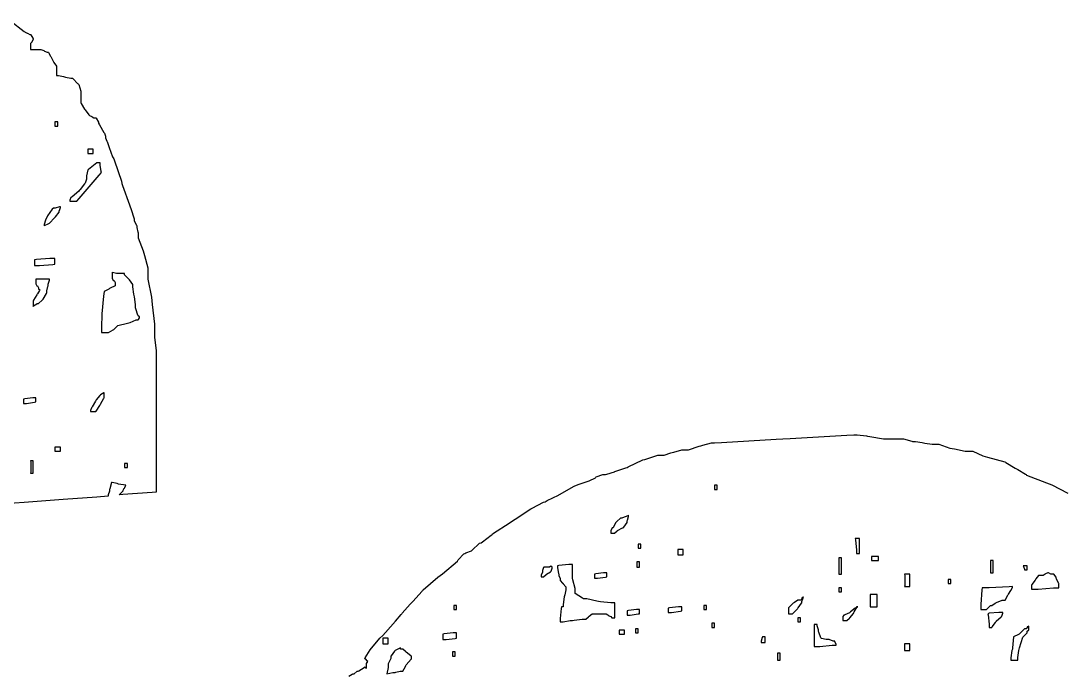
# Model space of a CAD drawing. Extents: x 58 to 299, y 50 to 312.
# Drawn here: x 105.55 to 132.45, y 188.95 to 205.85 of the extents above; entities that cross this region are included whole.
import ezdxf

# ---------------------------------------------------------------- set-up
doc = ezdxf.new("R2010")
doc.units = 0
doc.header["$MEASUREMENT"] = 0

msp = doc.modelspace()

# ---------------------------------------------------------------- linework, layer by layer
at = {"color": 40}
for points in [[(105.286, 205.847), (105.639, 205.573), (105.657, 205.563), (105.665, 205.555), (105.711, 205.529), (105.727, 205.529), (105.727, 205.529), (105.78, 205.493), (105.797, 205.493), (105.806, 205.485), (105.859, 205.397), (105.869, 205.387), (105.869, 205.37), (105.841, 205.317), (105.833, 205.317), (105.833, 205.3), (105.797, 205.26), (105.797, 205.246), (105.797, 205.212), (105.797, 205.132), (105.797, 205.104), (105.859, 205.104), (105.999, 205.104), (106.046, 205.104), (106.072, 205.104), (106.141, 205.08), (106.15, 205.07), (106.159, 205.062), (106.232, 205.034), (106.256, 205.034), (106.265, 205.026), (106.317, 204.938), (106.327, 204.928), (106.327, 204.928), (106.389, 204.806), (106.398, 204.788), (106.407, 204.771), (106.469, 204.678), (106.469, 204.647), (106.469, 204.595), (106.469, 204.475), (106.469, 204.435), (106.521, 204.435), (106.653, 204.409), (106.679, 204.399), (106.706, 204.391), (106.845, 204.365), (106.892, 204.365), (106.9, 204.348), (107.014, 204.232), (107.032, 204.222), (107.05, 204.206), (107.104, 204.034), (107.104, 203.976), (107.104, 203.915), (107.104, 203.776), (107.104, 203.729), (107.112, 203.713), (107.199, 203.562), (107.208, 203.553), (107.217, 203.545), (107.305, 203.422), (107.315, 203.412), (107.323, 203.404), (107.385, 203.376), (107.385, 203.376), (107.393, 203.368), (107.44, 203.34), (107.457, 203.34), (107.491, 203.34), (107.5, 203.332), (107.561, 203.233), (107.561, 203.2), (107.579, 203.165), (107.694, 202.963), (107.703, 202.953), (107.712, 202.945), (107.738, 202.872), (107.738, 202.847), (107.738, 202.821), (107.774, 202.741), (107.774, 202.741), (107.782, 202.733), (107.834, 202.578), (107.922, 202.336), (107.95, 202.282), (107.967, 202.23), (108.152, 201.702), (108.162, 201.648), (108.179, 201.596), (108.355, 201.091), (108.373, 201.047), (108.39, 201.003), (108.479, 200.731), (108.479, 200.731), (108.479, 200.686), (108.54, 200.572), (108.549, 200.554), (108.549, 200.51), (108.575, 200.387), (108.585, 200.378), (108.585, 200.245), (108.708, 199.911), (108.726, 199.849), (108.742, 199.788), (108.832, 199.464), (108.832, 199.355), (108.832, 199.171), (108.928, 198.712), (108.938, 198.614), (108.946, 198.518), (109.008, 198.009), (109.008, 197.838), (109.008, 197.68), (109.044, 197.323), (109.044, 197.203), (109.044, 197.054), (109.044, 196.716), (109.044, 196.603), (109.044, 196.455), (109.044, 196.117), (109.044, 196.004), (109.044, 195.784), (109.044, 195.287), (109.044, 195.122), (109.044, 194.902), (109.044, 194.405), (109.044, 194.24), (109.044, 194.099), (109.044, 193.675), (109.044, 193.675), (108.946, 193.667), (108.567, 193.64), (108.187, 193.614), (108.09, 193.605), (108.099, 193.614), (108.187, 193.703), (108.197, 193.711), (108.197, 193.729), (108.223, 193.781), (108.233, 193.781), (108.241, 193.791), (108.267, 193.851), (108.267, 193.851), (108.267, 193.851), (108.073, 193.879), (108.056, 193.887), (108.038, 193.897), (107.914, 193.922), (107.914, 193.922), (107.896, 193.922), (107.852, 193.763), (107.844, 193.745), (107.844, 193.701), (107.81, 193.602), (107.81, 193.569), (107.517, 193.546), (106.644, 193.481), (105.639, 193.41), (104.633, 193.342)], [(114.026, 188.922), (114.114, 188.975), (114.124, 188.983), (114.158, 188.983), (114.237, 189.053), (114.264, 189.053), (114.282, 189.063), (114.423, 189.143), (114.44, 189.159), (114.44, 189.151), (114.476, 189.125), (114.476, 189.125), (114.476, 189.151), (114.476, 189.21), (114.476, 189.229), (114.476, 189.247), (114.512, 189.301), (114.512, 189.301), (114.512, 189.301), (114.476, 189.327), (114.476, 189.335), (114.476, 189.345), (114.44, 189.371), (114.44, 189.371), (114.449, 189.399), (114.577, 189.606), (114.828, 189.901), (114.899, 189.971), (114.97, 190.051), (115.225, 190.346), (115.376, 190.518), (115.394, 190.536), (115.402, 190.546), (115.605, 190.783), (115.641, 190.817), (115.675, 190.853), (115.914, 191.119), (115.923, 191.135), (115.94, 191.153), (116.319, 191.478), (116.381, 191.522), (116.443, 191.566), (116.83, 191.895), (116.84, 191.911), (116.848, 191.929), (116.998, 192.079), (117.016, 192.088), (117.042, 192.106), (117.192, 192.158), (117.192, 192.158), (117.201, 192.168), (117.403, 192.354), (117.439, 192.37), (117.474, 192.388), (117.704, 192.564), (117.722, 192.581), (117.738, 192.599), (118.189, 192.889), (118.251, 192.933), (118.321, 192.978), (118.728, 193.244), (118.746, 193.252), (118.762, 193.262), (119.054, 193.412), (119.098, 193.428), (119.143, 193.456), (119.441, 193.596), (119.451, 193.605), (119.467, 193.614), (119.847, 193.825), (119.908, 193.851), (119.971, 193.879), (120.235, 193.971), (120.394, 194.046), (120.403, 194.064), (120.412, 194.073), (120.589, 194.134), (120.65, 194.134), (120.685, 194.143), (120.887, 194.196), (120.897, 194.204), (120.923, 194.214), (121.179, 194.302), (121.215, 194.31), (121.241, 194.328), (121.619, 194.505), (121.672, 194.521), (121.725, 194.539), (122.003, 194.627), (122.097, 194.627), (122.167, 194.627), (122.342, 194.689), (122.378, 194.697), (122.422, 194.707), (122.627, 194.769), (122.696, 194.769), (122.801, 194.769), (123.075, 194.866), (123.119, 194.874), (123.172, 194.884), (123.396, 194.946), (123.472, 194.946), (123.649, 194.955), (124.354, 194.998), (125.06, 195.042), (125.236, 195.05), (125.421, 195.06), (126.153, 195.104), (126.884, 195.148), (127.07, 195.156), (127.158, 195.156), (127.395, 195.132), (127.423, 195.122), (127.484, 195.114), (127.835, 195.05), (127.952, 195.05), (128.031, 195.05), (128.21, 195.05), (128.271, 195.05), (128.349, 195.05), (128.57, 194.99), (128.588, 194.98), (128.658, 194.98), (128.834, 194.955), (128.87, 194.946), (128.904, 194.937), (129.091, 194.91), (129.153, 194.91), (129.267, 194.91), (129.548, 194.813), (129.61, 194.804), (129.672, 194.795), (129.944, 194.733), (130.035, 194.733), (130.139, 194.733), (130.404, 194.611), (130.458, 194.593), (130.518, 194.575), (130.969, 194.461), (130.987, 194.451), (130.995, 194.443), (131.233, 194.292), (131.269, 194.274), (131.304, 194.258), (131.506, 194.143), (131.516, 194.134), (131.532, 194.117), (132.044, 193.913), (132.115, 193.887), (132.185, 193.861), (132.599, 193.649)]]:
    msp.add_lwpolyline(points, dxfattribs=at)
for points in [[(106.433, 203.13), (106.449, 203.13), (106.489, 203.13), (106.503, 203.13), (106.503, 203.157), (106.503, 203.217), (106.503, 203.236), (106.485, 203.236), (106.445, 203.236), (106.433, 203.236), (106.433, 203.21), (106.433, 203.15), (106.433, 203.13)], [(107.28, 202.424), (107.28, 202.424), (107.385, 202.424), (107.421, 202.424), (107.421, 202.452), (107.421, 202.511), (107.421, 202.53), (107.421, 202.53), (107.315, 202.53), (107.28, 202.53), (107.28, 202.504), (107.28, 202.445), (107.28, 202.424)], [(107.597, 202.178), (107.517, 202.178), (107.297, 202.011), (107.28, 202.001), (107.28, 202.001), (107.244, 201.843), (107.244, 201.789), (107.244, 201.754), (107.217, 201.658), (107.208, 201.648), (107.199, 201.64), (107.085, 201.49), (107.068, 201.472), (107.05, 201.446), (106.874, 201.305), (106.856, 201.296), (106.846, 201.287), (106.821, 201.214), (106.821, 201.19), (106.866, 201.19), (106.965, 201.19), (106.998, 201.19), (107.059, 201.261), (107.571, 201.859), (107.633, 201.929), (107.623, 201.957), (107.597, 202.122), (107.597, 202.178)], [(106.398, 201.013), (106.363, 200.987), (106.238, 200.815), (106.186, 200.695), (106.186, 200.695), (106.186, 200.695), (106.15, 200.59), (106.15, 200.554), (106.159, 200.564), (106.274, 200.616), (106.292, 200.624), (106.3, 200.634), (106.415, 200.749), (106.433, 200.767), (106.449, 200.784), (106.539, 200.904), (106.539, 200.943), (106.547, 200.952), (106.575, 201.024), (106.575, 201.047), (106.547, 201.039), (106.436, 201.013), (106.398, 201.013)], [(105.904, 199.532), (106.036, 199.532), (106.379, 199.558), (106.433, 199.566), (106.433, 199.602), (106.433, 199.682), (106.433, 199.708), (106.3, 199.708), (105.956, 199.682), (105.904, 199.672), (105.904, 199.638), (105.904, 199.559), (105.904, 199.532)], [(107.633, 197.802), (107.633, 197.802), (107.738, 197.802), (107.774, 197.802), (107.818, 197.802), (107.94, 197.864), (107.95, 197.872), (107.958, 197.882), (108.046, 197.97), (108.056, 197.979), (108.056, 197.979), (108.303, 198.041), (108.339, 198.049), (108.373, 198.059), (108.531, 198.121), (108.585, 198.121), (108.593, 198.13), (108.62, 198.176), (108.62, 198.191), (108.62, 198.2), (108.585, 198.225), (108.585, 198.225), (108.575, 198.243), (108.523, 198.411), (108.515, 198.438), (108.515, 198.518), (108.487, 198.72), (108.479, 198.754), (108.47, 198.79), (108.443, 198.976), (108.443, 199.037), (108.443, 199.037), (108.355, 199.161), (108.339, 199.179), (108.321, 199.189), (108.233, 199.288), (108.233, 199.319), (108.188, 199.319), (108.089, 199.319), (108.056, 199.319), (108.02, 199.319), (107.922, 199.347), (107.914, 199.355), (107.914, 199.321), (107.914, 199.241), (107.914, 199.213), (107.914, 199.197), (107.94, 199.143), (107.95, 199.143), (107.958, 199.143), (107.986, 199.091), (107.986, 199.073), (107.986, 199.073), (107.986, 199.037), (107.986, 199.037), (107.986, 199.037), (107.986, 199.003), (107.986, 199.003), (107.986, 199.003), (107.86, 198.941), (107.844, 198.931), (107.826, 198.914), (107.703, 198.86), (107.703, 198.86), (107.685, 198.738), (107.641, 198.279), (107.633, 197.922), (107.633, 197.802)], [(105.974, 198.79), (105.964, 198.774), (105.877, 198.632), (105.869, 198.614), (105.869, 198.579), (105.869, 198.501), (105.869, 198.473), (105.877, 198.483), (105.964, 198.535), (105.974, 198.544), (106.008, 198.544), (106.098, 198.632), (106.116, 198.65), (106.124, 198.659), (106.212, 198.808), (106.222, 198.826), (106.222, 198.87), (106.247, 198.985), (106.256, 199.003), (106.256, 199.047), (106.292, 199.146), (106.292, 199.179), (106.204, 199.179), (106.005, 199.179), (105.94, 199.179), (105.94, 199.153), (105.94, 199.093), (105.94, 199.073), (105.94, 199.056), (105.964, 199.003), (105.974, 199.003), (105.982, 199.003), (106.01, 198.949), (106.01, 198.931), (106.01, 198.923), (106.046, 198.896), (106.046, 198.896), (106.036, 198.88), (105.982, 198.8), (105.974, 198.79)], [(105.621, 195.968), (105.7, 195.968), (105.904, 195.996), (105.94, 196.004), (105.94, 196.03), (105.94, 196.089), (105.94, 196.108), (105.859, 196.108), (105.656, 196.084), (105.621, 196.074), (105.621, 196.048), (105.621, 195.989), (105.621, 195.968)], [(107.597, 196.18), (107.588, 196.172), (107.5, 196.056), (107.491, 196.038), (107.482, 196.022), (107.393, 195.88), (107.385, 195.862), (107.375, 195.854), (107.351, 195.781), (107.351, 195.756), (107.351, 195.756), (107.455, 195.756), (107.491, 195.756), (107.5, 195.766), (107.588, 195.916), (107.597, 195.932), (107.605, 195.95), (107.694, 196.1), (107.703, 196.108), (107.703, 196.144), (107.703, 196.225), (107.703, 196.251), (107.694, 196.242), (107.605, 196.19), (107.597, 196.18)], [(106.433, 194.733), (106.467, 194.733), (106.547, 194.733), (106.575, 194.733), (106.575, 194.761), (106.575, 194.82), (106.575, 194.84), (106.575, 194.84), (106.467, 194.84), (106.433, 194.84), (106.433, 194.813), (106.433, 194.754), (106.433, 194.733)], [(105.797, 194.168), (105.815, 194.168), (105.856, 194.168), (105.869, 194.168), (105.869, 194.248), (105.869, 194.427), (105.869, 194.487), (105.851, 194.487), (105.81, 194.487), (105.797, 194.487), (105.806, 194.452), (105.806, 194.196), (105.797, 194.168)], [(108.233, 194.31), (108.249, 194.31), (108.289, 194.31), (108.303, 194.31), (108.303, 194.338), (108.303, 194.397), (108.303, 194.417), (108.285, 194.417), (108.245, 194.417), (108.233, 194.417), (108.233, 194.39), (108.233, 194.331), (108.233, 194.31)], [(123.472, 193.745), (123.489, 193.745), (123.529, 193.745), (123.542, 193.745), (123.542, 193.773), (123.542, 193.832), (123.542, 193.851), (123.524, 193.851), (123.485, 193.851), (123.472, 193.851), (123.472, 193.825), (123.472, 193.766), (123.472, 193.745)], [(121.073, 193.005), (121.037, 193.005), (120.949, 192.917), (120.933, 192.899), (120.915, 192.883), (120.849, 192.757), (120.826, 192.757), (120.826, 192.757), (120.79, 192.679), (120.79, 192.653), (120.79, 192.653), (120.79, 192.617), (120.79, 192.617), (120.808, 192.617), (120.849, 192.617), (120.862, 192.617), (120.888, 192.617), (120.957, 192.679), (120.967, 192.687), (120.967, 192.687), (121.091, 192.749), (121.109, 192.757), (121.126, 192.767), (121.215, 192.892), (121.215, 192.933), (121.223, 192.951), (121.249, 193.045), (121.249, 193.076), (121.231, 193.067), (121.09, 193.015), (121.073, 193.005)], [(121.496, 192.228), (121.514, 192.228), (121.554, 192.228), (121.568, 192.228), (121.568, 192.256), (121.568, 192.315), (121.568, 192.334), (121.55, 192.334), (121.509, 192.334), (121.496, 192.334), (121.496, 192.308), (121.496, 192.249), (121.496, 192.228)], [(127.14, 192.088), (127.158, 192.088), (127.199, 192.088), (127.212, 192.088), (127.212, 192.185), (127.212, 192.404), (127.212, 192.476), (127.185, 192.476), (127.125, 192.476), (127.106, 192.476), (127.114, 192.442), (127.14, 192.177), (127.14, 192.088)], [(122.52, 192.052), (122.52, 192.052), (122.625, 192.052), (122.66, 192.052), (122.66, 192.088), (122.66, 192.168), (122.66, 192.194), (122.625, 192.194), (122.546, 192.194), (122.52, 192.194), (122.52, 192.159), (122.52, 192.079), (122.52, 192.052)], [(119.485, 190.324), (119.564, 190.324), (119.743, 190.36), (119.804, 190.36), (119.848, 190.369), (120.052, 190.394), (120.121, 190.394), (120.147, 190.394), (120.217, 190.456), (120.227, 190.464), (120.235, 190.474), (120.308, 190.536), (120.333, 190.536), (120.333, 190.536), (120.438, 190.536), (120.474, 190.536), (120.518, 190.536), (120.617, 190.536), (120.65, 190.536), (120.667, 190.536), (120.711, 190.51), (120.72, 190.5), (120.72, 190.492), (120.79, 190.464), (120.79, 190.464), (120.79, 190.464), (120.817, 190.43), (120.826, 190.43), (120.843, 190.43), (120.883, 190.43), (120.897, 190.43), (120.897, 190.528), (120.897, 190.745), (120.897, 190.817), (120.79, 190.817), (120.526, 190.845), (120.474, 190.853), (120.43, 190.862), (120.171, 190.923), (120.085, 190.923), (120.059, 190.933), (119.874, 191.058), (119.874, 191.099), (119.874, 191.188), (119.812, 191.408), (119.804, 191.452), (119.804, 191.54), (119.804, 191.739), (119.804, 191.805), (119.706, 191.805), (119.45, 191.78), (119.415, 191.771), (119.415, 191.718), (119.441, 191.576), (119.451, 191.558), (119.451, 191.524), (119.485, 191.445), (119.485, 191.418), (119.485, 191.391), (119.546, 191.321), (119.556, 191.312), (119.564, 191.303), (119.628, 191.23), (119.628, 191.206), (119.628, 191.153), (119.6, 191.021), (119.592, 190.993), (119.582, 190.967), (119.556, 190.777), (119.556, 190.712), (119.521, 190.712), (119.512, 190.668), (119.485, 190.41), (119.485, 190.324)], [(121.462, 191.735), (121.478, 191.735), (121.518, 191.735), (121.532, 191.735), (121.532, 191.771), (121.532, 191.849), (121.532, 191.875), (121.514, 191.875), (121.474, 191.875), (121.462, 191.875), (121.462, 191.841), (121.462, 191.762), (121.462, 191.735)], [(126.683, 191.558), (126.699, 191.558), (126.74, 191.558), (126.753, 191.558), (126.753, 191.665), (126.753, 191.903), (126.753, 191.981), (126.735, 191.981), (126.696, 191.981), (126.683, 191.981), (126.683, 191.877), (126.683, 191.638), (126.683, 191.558)], [(127.529, 191.911), (127.573, 191.911), (127.672, 191.911), (127.706, 191.911), (127.706, 191.939), (127.706, 191.998), (127.706, 192.017), (127.661, 192.017), (127.562, 192.017), (127.529, 192.017), (127.529, 191.991), (127.529, 191.932), (127.529, 191.911)], [(130.598, 191.594), (130.615, 191.594), (130.654, 191.594), (130.668, 191.594), (130.668, 191.674), (130.668, 191.852), (130.668, 191.911), (130.651, 191.911), (130.61, 191.911), (130.598, 191.911), (130.598, 191.832), (130.598, 191.655), (130.598, 191.594)], [(119.239, 191.771), (119.239, 191.762), (119.211, 191.735), (119.203, 191.735), (119.167, 191.735), (119.089, 191.735), (119.063, 191.735), (119.053, 191.727), (119.027, 191.654), (119.027, 191.629), (119.027, 191.602), (118.992, 191.543), (118.992, 191.522), (118.992, 191.522), (118.992, 191.488), (118.992, 191.488), (118.992, 191.488), (119.027, 191.488), (119.027, 191.488), (119.053, 191.488), (119.123, 191.55), (119.133, 191.558), (119.133, 191.558), (119.229, 191.62), (119.239, 191.629), (119.247, 191.638), (119.275, 191.711), (119.275, 191.735), (119.275, 191.735), (119.239, 191.762), (119.239, 191.771)], [(120.367, 191.452), (120.446, 191.452), (120.65, 191.48), (120.686, 191.488), (120.686, 191.516), (120.686, 191.575), (120.686, 191.594), (120.606, 191.594), (120.402, 191.568), (120.367, 191.558), (120.367, 191.532), (120.367, 191.473), (120.367, 191.452)], [(128.375, 191.242), (128.41, 191.242), (128.49, 191.242), (128.517, 191.242), (128.517, 191.321), (128.517, 191.499), (128.517, 191.558), (128.517, 191.558), (128.41, 191.558), (128.375, 191.558), (128.384, 191.524), (128.384, 191.268), (128.375, 191.242)], [(131.48, 191.665), (131.497, 191.665), (131.536, 191.665), (131.55, 191.665), (131.55, 191.692), (131.55, 191.751), (131.55, 191.771), (131.524, 191.771), (131.465, 191.771), (131.446, 191.771), (131.454, 191.753), (131.48, 191.686), (131.48, 191.665)], [(132.079, 191.594), (132.079, 191.594), (132.018, 191.568), (132.009, 191.558), (132.009, 191.558), (131.955, 191.522), (131.939, 191.522), (131.921, 191.522), (131.881, 191.522), (131.869, 191.522), (131.841, 191.522), (131.771, 191.436), (131.763, 191.418), (131.753, 191.4), (131.665, 191.286), (131.656, 191.276), (131.656, 191.25), (131.656, 191.19), (131.656, 191.17), (131.833, 191.17), (132.23, 191.206), (132.362, 191.206), (132.362, 191.233), (132.362, 191.292), (132.362, 191.312), (132.352, 191.321), (132.3, 191.436), (132.292, 191.452), (132.292, 191.48), (132.238, 191.558), (132.221, 191.558), (132.185, 191.558), (132.158, 191.558), (132.099, 191.594), (132.079, 191.594)], [(129.505, 191.312), (129.522, 191.312), (129.562, 191.312), (129.576, 191.312), (129.576, 191.339), (129.576, 191.399), (129.576, 191.418), (129.558, 191.418), (129.518, 191.418), (129.505, 191.418), (129.505, 191.391), (129.505, 191.332), (129.505, 191.312)], [(126.683, 191.099), (126.699, 191.099), (126.74, 191.099), (126.753, 191.099), (126.753, 191.127), (126.753, 191.186), (126.753, 191.206), (126.735, 191.206), (126.696, 191.206), (126.683, 191.206), (126.683, 191.179), (126.683, 191.12), (126.683, 191.099)], [(127.493, 190.712), (127.537, 190.712), (127.637, 190.712), (127.67, 190.712), (127.67, 190.792), (127.67, 190.97), (127.67, 191.029), (127.625, 191.029), (127.526, 191.029), (127.493, 191.029), (127.493, 190.95), (127.493, 190.773), (127.493, 190.712)], [(130.351, 190.64), (130.386, 190.64), (130.464, 190.64), (130.492, 190.64), (130.5, 190.65), (130.588, 190.738), (130.598, 190.747), (130.633, 190.747), (130.722, 190.809), (130.74, 190.817), (130.756, 190.827), (130.901, 190.889), (130.951, 190.889), (130.977, 190.889), (131.047, 191.013), (131.057, 191.029), (131.065, 191.039), (131.127, 191.135), (131.127, 191.135), (131.136, 191.145), (131.163, 191.218), (131.163, 191.242), (131.083, 191.233), (130.561, 191.206), (130.387, 191.206), (130.377, 191.153), (130.351, 190.769), (130.351, 190.64)], [(116.733, 190.64), (116.751, 190.64), (116.792, 190.64), (116.805, 190.64), (116.805, 190.668), (116.805, 190.728), (116.805, 190.747), (116.787, 190.747), (116.746, 190.747), (116.733, 190.747), (116.733, 190.72), (116.733, 190.661), (116.733, 190.64)], [(123.19, 190.64), (123.206, 190.64), (123.246, 190.64), (123.26, 190.64), (123.26, 190.668), (123.26, 190.728), (123.26, 190.747), (123.242, 190.747), (123.202, 190.747), (123.19, 190.747), (123.19, 190.72), (123.19, 190.661), (123.19, 190.64)], [(125.765, 190.959), (125.756, 190.959), (125.729, 190.933), (125.729, 190.923), (125.729, 190.923), (125.703, 190.889), (125.695, 190.889), (125.695, 190.889), (125.659, 190.889), (125.659, 190.889), (125.623, 190.889), (125.535, 190.827), (125.519, 190.817), (125.501, 190.809), (125.385, 190.686), (125.377, 190.676), (125.377, 190.642), (125.377, 190.563), (125.377, 190.536), (125.403, 190.536), (125.462, 190.536), (125.483, 190.536), (125.499, 190.546), (125.615, 190.66), (125.625, 190.676), (125.633, 190.686), (125.72, 190.809), (125.729, 190.817), (125.729, 190.853), (125.756, 190.942), (125.765, 190.959)], [(121.215, 190.5), (121.293, 190.5), (121.496, 190.528), (121.532, 190.536), (121.532, 190.562), (121.532, 190.621), (121.532, 190.64), (121.452, 190.64), (121.249, 190.616), (121.215, 190.606), (121.215, 190.58), (121.215, 190.521), (121.215, 190.5)], [(122.273, 190.57), (122.362, 190.57), (122.59, 190.598), (122.626, 190.606), (122.626, 190.634), (122.626, 190.693), (122.626, 190.712), (122.538, 190.712), (122.308, 190.686), (122.273, 190.676), (122.273, 190.65), (122.273, 190.591), (122.273, 190.57)], [(127.106, 190.676), (127.106, 190.676), (126.982, 190.588), (126.964, 190.57), (126.954, 190.562), (126.84, 190.51), (126.824, 190.5), (126.814, 190.5), (126.788, 190.464), (126.788, 190.464), (126.788, 190.438), (126.788, 190.38), (126.788, 190.36), (126.806, 190.36), (126.846, 190.36), (126.86, 190.36), (126.886, 190.36), (126.954, 190.421), (126.964, 190.43), (126.964, 190.43), (127.061, 190.544), (127.07, 190.57), (127.079, 190.588), (127.152, 190.712), (127.176, 190.712), (127.176, 190.712), (127.14, 190.712), (127.14, 190.712), (127.14, 190.704), (127.114, 190.676), (127.106, 190.676)], [(130.564, 190.183), (130.58, 190.183), (130.62, 190.183), (130.634, 190.183), (130.642, 190.193), (130.73, 190.307), (130.74, 190.324), (130.748, 190.342), (130.871, 190.456), (130.881, 190.464), (130.889, 190.474), (130.917, 190.547), (130.917, 190.57), (130.818, 190.57), (130.562, 190.546), (130.528, 190.536), (130.536, 190.51), (130.564, 190.266), (130.564, 190.183)], [(123.402, 190.183), (123.419, 190.183), (123.458, 190.183), (123.472, 190.183), (123.472, 190.209), (123.472, 190.269), (123.472, 190.288), (123.454, 190.288), (123.414, 190.288), (123.402, 190.288), (123.402, 190.262), (123.402, 190.204), (123.402, 190.183)], [(125.625, 190.324), (125.641, 190.324), (125.681, 190.324), (125.695, 190.324), (125.695, 190.351), (125.695, 190.41), (125.695, 190.43), (125.677, 190.43), (125.637, 190.43), (125.625, 190.43), (125.625, 190.404), (125.625, 190.344), (125.625, 190.324)], [(126.048, 189.688), (126.188, 189.688), (126.505, 189.724), (126.611, 189.724), (126.611, 189.752), (126.577, 189.811), (126.577, 189.83), (126.533, 189.83), (126.434, 189.865), (126.401, 189.865), (126.357, 189.865), (126.232, 189.892), (126.224, 189.901), (126.214, 189.91), (126.162, 190.06), (126.154, 190.077), (126.154, 190.121), (126.118, 190.22), (126.118, 190.253), (126.118, 190.253), (126.082, 190.253), (126.082, 190.253), (126.048, 190.253), (126.048, 190.113), (126.048, 189.794), (126.048, 189.688)], [(131.586, 190.217), (131.586, 190.217), (131.55, 190.193), (131.55, 190.183), (131.55, 190.183), (131.524, 190.147), (131.516, 190.147), (131.516, 190.147), (131.48, 190.147), (131.48, 190.147), (131.47, 190.139), (131.356, 190.024), (131.34, 190.007), (131.322, 189.998), (131.197, 189.935), (131.197, 189.935), (131.197, 189.935), (131.171, 189.654), (131.163, 189.618), (131.153, 189.583), (131.127, 189.398), (131.127, 189.335), (131.171, 189.335), (131.27, 189.335), (131.304, 189.335), (131.304, 189.407), (131.33, 189.583), (131.34, 189.618), (131.348, 189.654), (131.436, 189.927), (131.446, 189.935), (131.454, 189.945), (131.541, 190.033), (131.55, 190.041), (131.55, 190.041), (131.55, 190.077), (131.55, 190.077), (131.55, 190.087), (131.577, 190.111), (131.586, 190.111), (131.586, 190.139), (131.586, 190.217), (131.586, 190.217)], [(116.453, 189.865), (116.541, 189.865), (116.769, 189.892), (116.805, 189.901), (116.805, 189.936), (116.805, 190.015), (116.805, 190.041), (116.717, 190.041), (116.487, 190.016), (116.453, 190.007), (116.453, 189.972), (116.453, 189.892), (116.453, 189.865)], [(121.003, 190.007), (121.037, 190.007), (121.116, 190.007), (121.143, 190.007), (121.143, 190.033), (121.143, 190.092), (121.143, 190.111), (121.108, 190.111), (121.029, 190.111), (121.003, 190.111), (121.003, 190.085), (121.003, 190.027), (121.003, 190.007)], [(121.426, 190.041), (121.442, 190.041), (121.482, 190.041), (121.496, 190.041), (121.496, 190.069), (121.496, 190.128), (121.496, 190.147), (121.478, 190.147), (121.438, 190.147), (121.426, 190.147), (121.426, 190.121), (121.426, 190.062), (121.426, 190.041)], [(124.671, 189.794), (124.697, 189.794), (124.757, 189.794), (124.777, 189.794), (124.777, 189.83), (124.777, 189.909), (124.777, 189.935), (124.759, 189.935), (124.707, 189.935), (124.707, 189.935), (124.697, 189.919), (124.671, 189.826), (124.671, 189.794)], [(114.899, 189.758), (114.934, 189.758), (115.014, 189.758), (115.042, 189.758), (115.042, 189.794), (115.042, 189.875), (115.042, 189.901), (115.042, 189.901), (114.934, 189.901), (114.899, 189.901), (114.899, 189.866), (114.899, 189.786), (114.899, 189.758)], [(115.358, 189.654), (115.358, 189.654), (115.234, 189.592), (115.218, 189.582), (115.2, 189.566), (115.12, 189.451), (115.112, 189.442), (115.112, 189.381), (115.042, 189.242), (115.042, 189.195), (115.042, 189.143), (115.006, 188.983), (115.006, 188.983), (115.006, 188.983), (115.164, 189.019), (115.218, 189.019), (115.234, 189.028), (115.354, 189.053), (115.394, 189.053), (115.42, 189.053), (115.489, 189.169), (115.499, 189.195), (115.507, 189.213), (115.631, 189.363), (115.641, 189.371), (115.641, 189.371), (115.641, 189.406), (115.641, 189.406), (115.641, 189.406), (115.641, 189.442), (115.641, 189.442), (115.623, 189.451), (115.507, 189.539), (115.499, 189.548), (115.489, 189.557), (115.418, 189.618), (115.394, 189.618), (115.358, 189.618), (115.358, 189.618), (115.358, 189.654), (115.358, 189.654)], [(128.375, 189.582), (128.41, 189.582), (128.49, 189.582), (128.517, 189.582), (128.517, 189.626), (128.517, 189.726), (128.517, 189.758), (128.517, 189.758), (128.41, 189.758), (128.375, 189.758), (128.375, 189.714), (128.375, 189.615), (128.375, 189.582)], [(116.699, 189.442), (116.716, 189.442), (116.756, 189.442), (116.769, 189.442), (116.769, 189.469), (116.769, 189.528), (116.769, 189.548), (116.751, 189.548), (116.712, 189.548), (116.699, 189.548), (116.699, 189.522), (116.699, 189.462), (116.699, 189.442)], [(125.096, 189.335), (125.112, 189.335), (125.166, 189.335), (125.166, 189.335), (125.166, 189.38), (125.166, 189.479), (125.166, 189.512), (125.148, 189.512), (125.096, 189.512), (125.096, 189.512), (125.096, 189.468), (125.096, 189.369), (125.096, 189.335)]]:
    msp.add_lwpolyline(points, close=True, dxfattribs=at)

doc.saveas('drawing.dxf')
